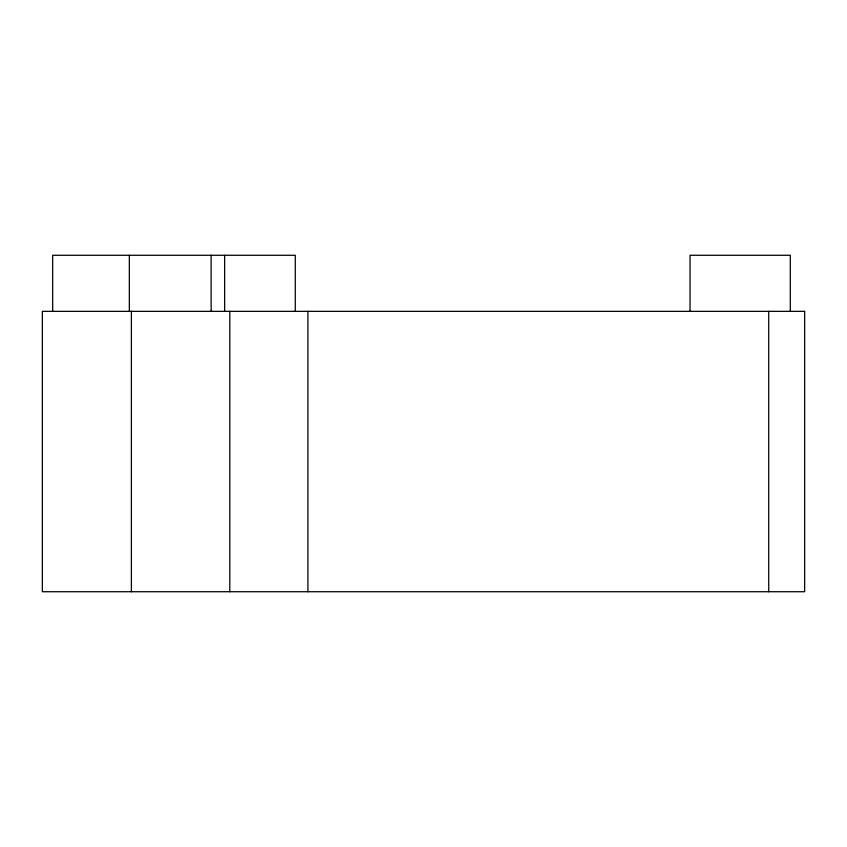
<?xml version="1.0" encoding="UTF-8"?>
<svg xmlns="http://www.w3.org/2000/svg" width="847" height="847" viewBox="0 0 847 847"><rect width="100%" height="100%" fill="white"/><g stroke="black" fill="none" stroke-linecap="round" stroke-linejoin="round"><path stroke-width="1.27" d="M790.304 311.347L790.304 255.275L690.04 255.275L690.04 311.347M768.727 311.347L768.727 591.725M307.906 311.347L307.906 591.725M295.275 311.347L295.275 255.275L52.683 255.275L52.683 311.347M229.802 311.347L229.802 591.725M224.656 255.275L224.656 311.347M211.136 255.275L211.136 311.347M131.391 311.347L131.391 591.725M129.326 255.275L129.326 311.347M804.65 311.347L42.35 311.347L42.35 591.725L804.65 591.725L804.65 311.347"/></g></svg>
